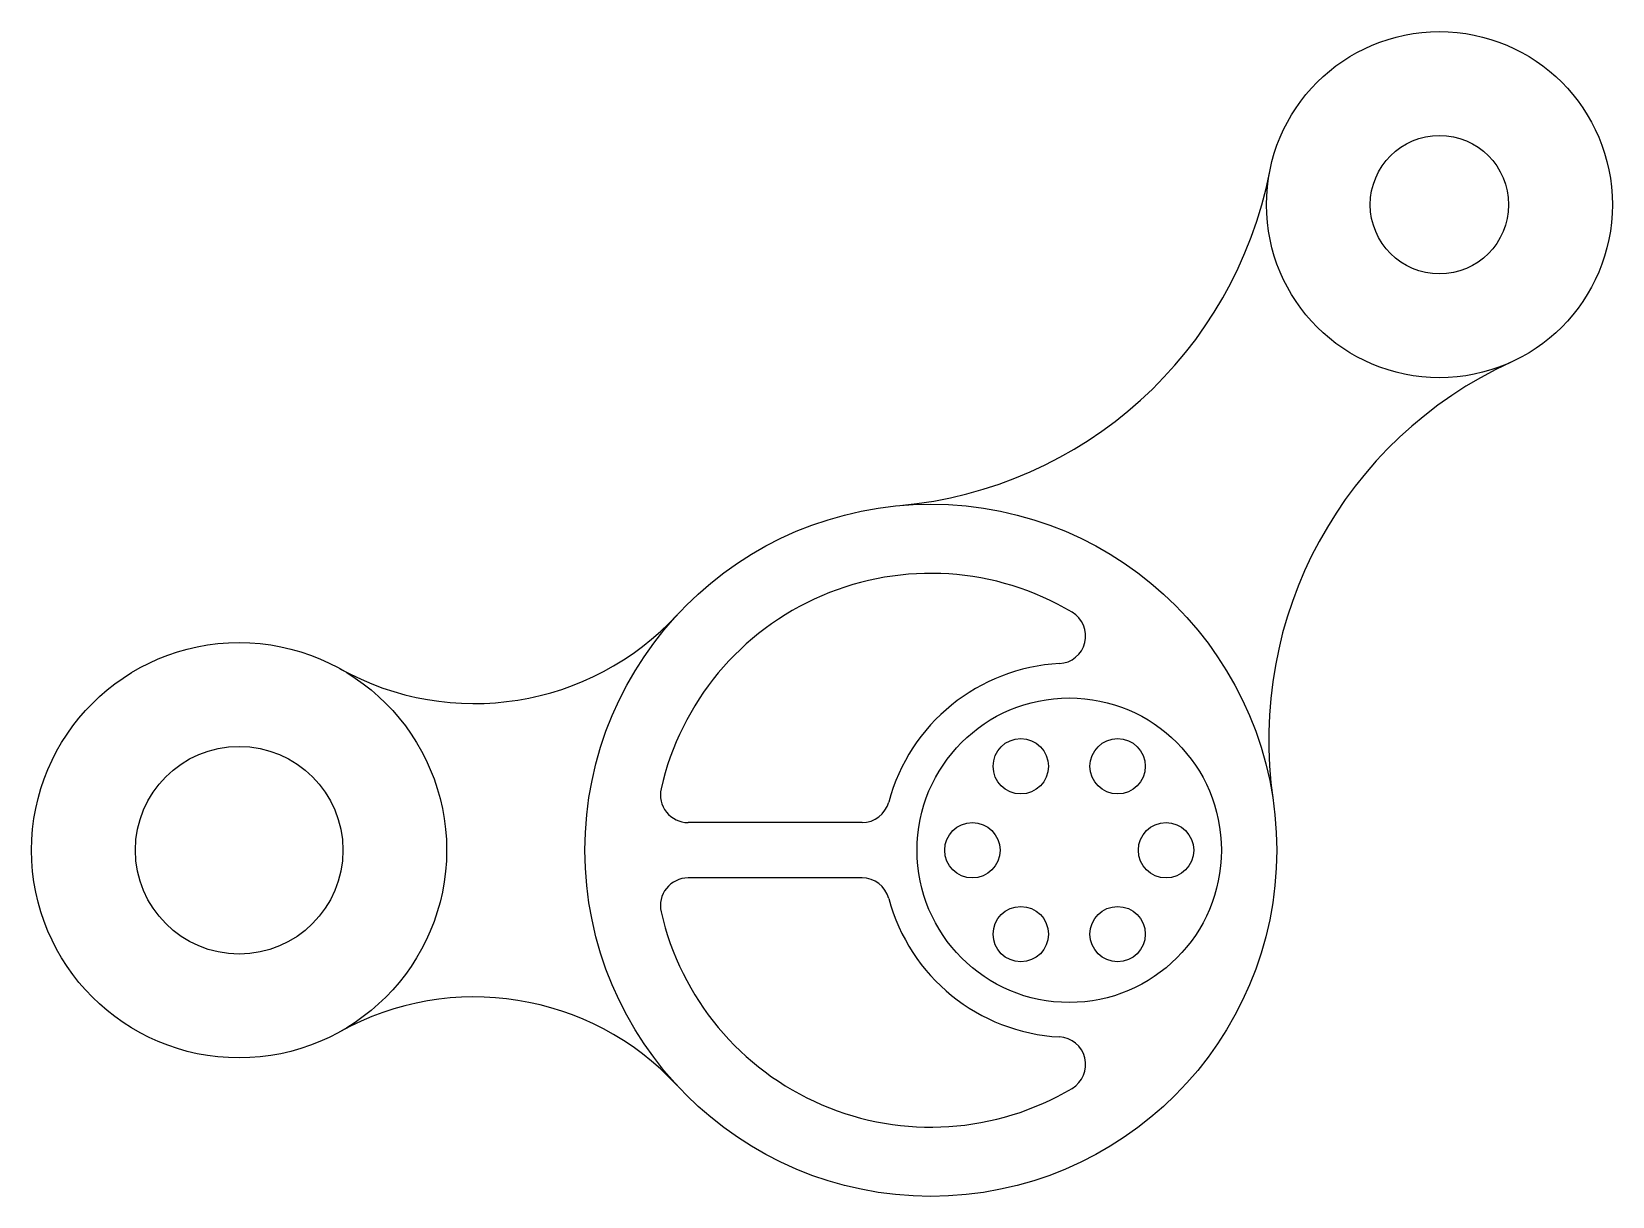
# Model space of a CAD drawing. Header units: millimetres. Extents: x 288 to 516, y 79 to 247.
import ezdxf

# ---------------------------------------------------------------- set-up
doc = ezdxf.new("R2010")
doc.units = ezdxf.units.MM
doc.layers.add('Model-Front', color=7, linetype='Continuous')

# ---------------------------------------------------------------- blocks, each defined once
blk = doc.blocks.new('*U5')
at = {"layer": 'Model-Front'}
blk.add_circle((0, 0), 4, dxfattribs=at)
blk = doc.blocks.new('*U7')
at = {"layer": 'Model-Front', "color": 0, "linetype": 'ByBlock', "lineweight": -2, "transparency": 16777216}
for p, rotation in [((417.46, 178.25), 120), ((431.46, 178.25), 59.99999999999999), ((410.46, 166.12), 180), ((417.46, 154), 239.9999999999999), ((431.46, 154), 299.9999999999999)]:
    blk.add_blockref('*U5', p, dxfattribs=dict(at, rotation=rotation))
blk.add_blockref('*U5', (438.46, 166.12), dxfattribs=at)

msp = doc.modelspace()

# ---------------------------------------------------------------- linework, layer by layer
at = {"layer": 'Model-Front'}
for p, q in [((407.87, 132.84), (382.72, 132.84)), ((407.87, 124.84), (382.72, 124.84))]:
    msp.add_line(p, q, dxfattribs=at)
for centre, radius in [((491.34, 222.1), 25), ((491.34, 222.1), 10), ((417.82, 128.84), 50), ((317.82, 128.84), 30), ((437.82, 128.84), 22), ((317.82, 128.84), 15)]:
    msp.add_circle(centre, radius, dxfattribs=at)
for centre, radius, start, end in [((407.92, 238.39), 60, 275.1662, 348.9472), ((526.66, 144.78), 60, 114.5527, 188.3337), ((417.82, 128.84), 40, 59.3084, 167.1604), ((351.82, 190.03), 40, 240.9407, 317.1666), ((436.2, 159.8), 4, 273.0048, 59.3084), ((437.82, 128.84), 27, 93.0048, 165.0448), ((382.72, 136.84), 4, 167.1604, 270), ((407.87, 136.84), 4, 270, 345.0448), ((382.72, 120.84), 4, 90, 192.8396), ((407.87, 120.84), 4, 14.9552, 90), ((437.82, 128.84), 27, 194.9552, 266.9952), ((417.82, 128.84), 40, 192.8396, 300.6916), ((351.82, 67.65), 40, 42.8334, 119.0593), ((436.2, 97.88), 4, 300.6916, 86.9952)]:
    msp.add_arc(centre, radius, start, end, dxfattribs=at)

# ---------------------------------------------------------------- block references
msp.add_blockref('*U7', (13.36, -37.28), dxfattribs=at)

doc.saveas('drawing.dxf')
